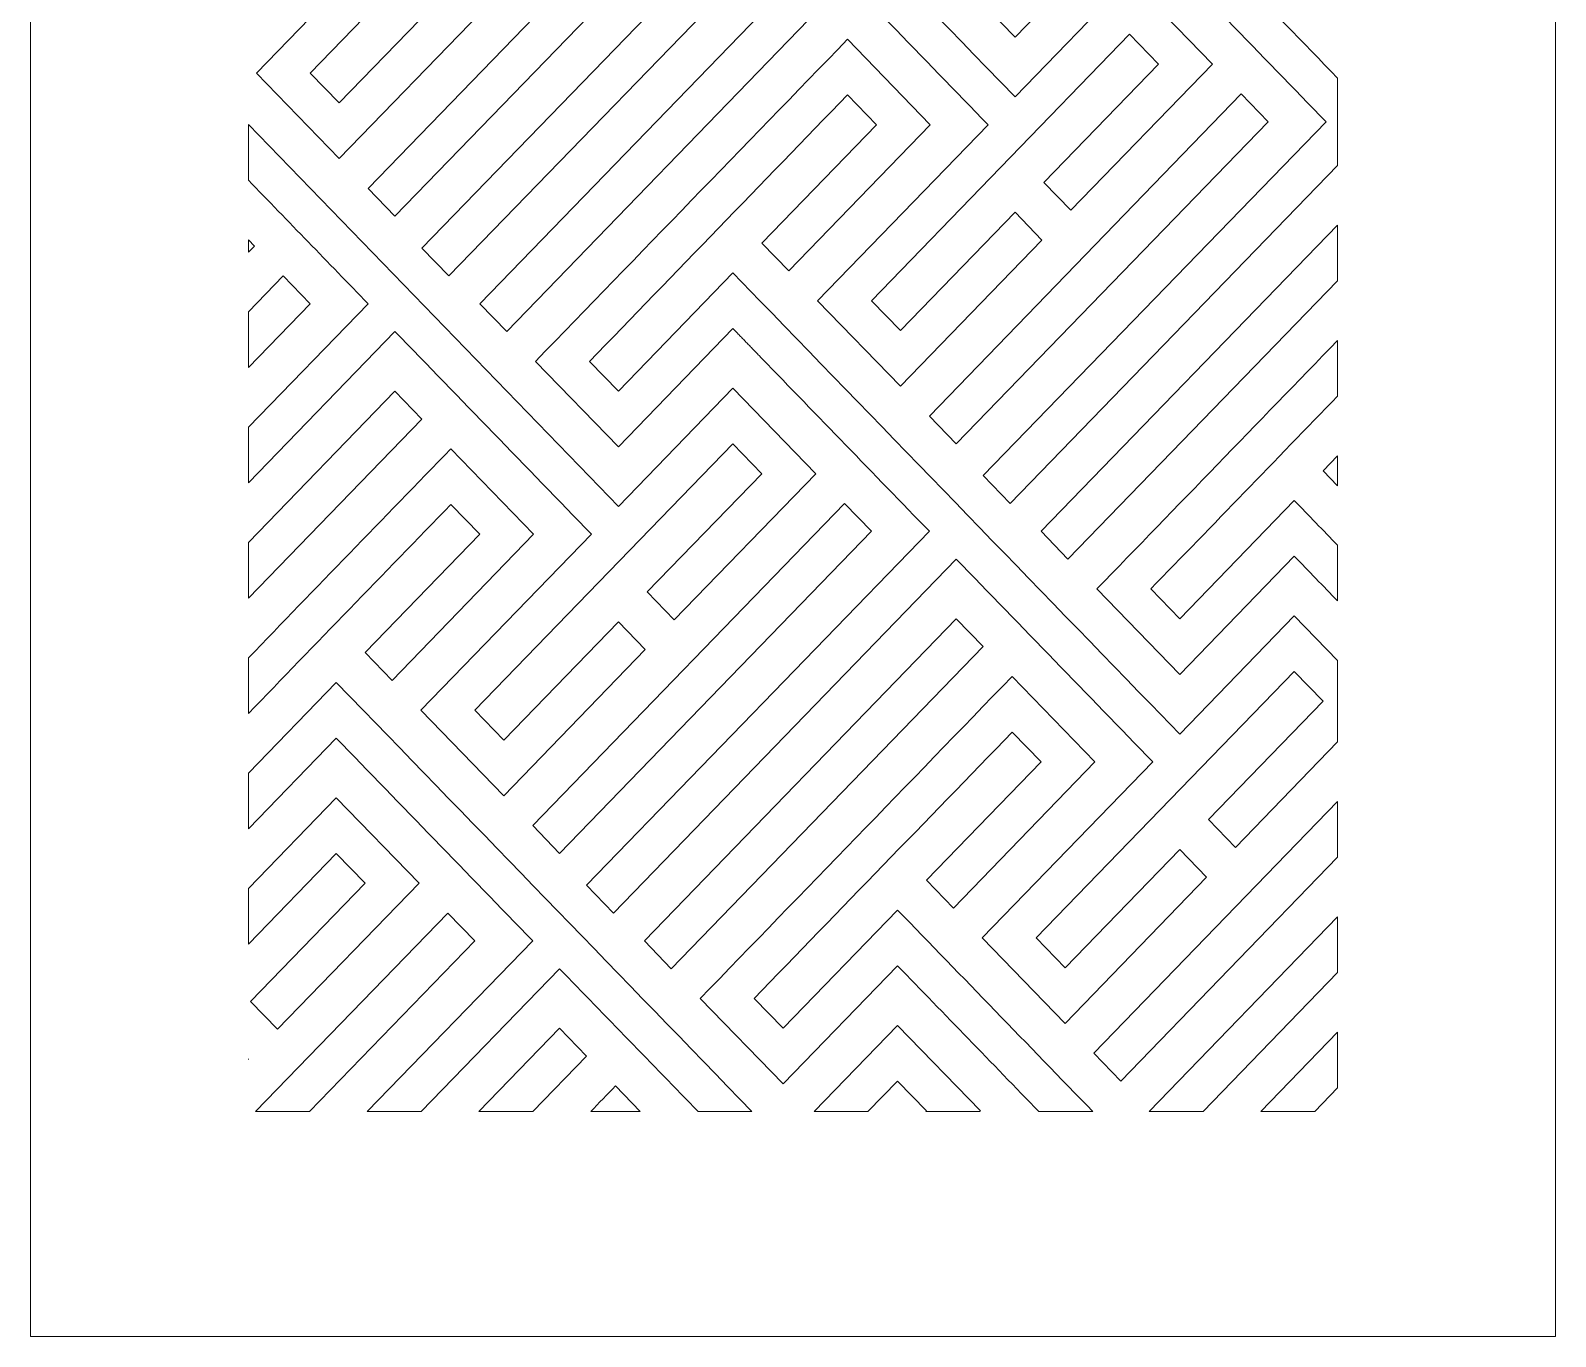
# Model space of a CAD drawing. Header units: centimetres. Extents: x -10 to 9.6, y -13.1 to 13.4.
# Drawn here: x 0.16 to 9.59, y -13.07 to -5 of the extents above; entities that cross this region are included whole.
import ezdxf

# ---------------------------------------------------------------- set-up
doc = ezdxf.new("R2010")
doc.units = ezdxf.units.CM
doc.header["$MEASUREMENT"] = 0
doc.layers.add('layer 1', color=7, linetype='Continuous')

msp = doc.modelspace()

# ---------------------------------------------------------------- linework, layer by layer
at = {"layer": 'layer 1', "color": 242, "lineweight": 9}
for points, knots in [([(9.58619, 13.35255), (9.58619, 13.35255), (9.58619, -13.07195), (9.58619, -13.07195), (9.58619, -13.07195), (9.58619, -13.07195), (0.15585, -13.07195), (0.15585, -13.07195), (0.15585, -13.07195), (0.15585, -13.07195), (0.15585, 13.35255), (0.15585, 13.35255), (0.15585, 13.35255), (0.15585, 13.35255), (9.58619, 13.35255), (9.58619, 13.35255)], [0, 0, 0, 0, 0.2, 0.2, 0.2, 0.2, 0.4, 0.4, 0.4, 0.4, 0.6, 0.6, 0.6, 0.6, 1, 1, 1, 1]), ([(6.06547, -5.22289), (5.25971, -4.39107), (4.45398, -3.55928), (3.64822, -2.72746), (3.64822, -2.72746), (3.64822, -2.72746), (3.48152, -2.55536), (3.48152, -2.55536), (3.48152, -2.55536), (3.48152, -2.55536), (2.77301, -3.28678), (2.77301, -3.28678), (2.77301, -3.28678), (2.77301, -3.28678), (2.5944, -3.10239), (2.5944, -3.10239), (2.5944, -3.10239), (3.12626, -2.55332), (3.65814, -2.00424), (4.19002, -1.45516), (4.19002, -1.45516), (4.19002, -1.45516), (4.36863, -1.63955), (4.36863, -1.63955), (4.36863, -1.63955), (4.36863, -1.63955), (3.66013, -2.37097), (3.66013, -2.37097), (3.66013, -2.37097), (3.66013, -2.37097), (3.82684, -2.54307), (3.82684, -2.54307), (3.82684, -2.54307), (3.82684, -2.54307), (4.70204, -1.63955), (4.70204, -1.63955), (4.70204, -1.63955), (4.70204, -1.63955), (4.19002, -1.11097), (4.19002, -1.11097), (4.19002, -1.11097), (3.54701, -1.77477), (2.90399, -2.43859), (2.26098, -3.10239), (2.26098, -3.10239), (2.26098, -3.10239), (2.77301, -3.63098), (2.77301, -3.63098), (2.77301, -3.63098), (2.77301, -3.63098), (3.48152, -2.89956), (3.48152, -2.89956), (3.48152, -2.89956), (3.48152, -2.89956), (3.66013, -3.08395), (3.66013, -3.08395), (3.66013, -3.08395), (4.00545, -3.44043), (4.35077, -3.79693), (4.69609, -4.15342), (4.69609, -4.15342), (4.69609, -4.15342), (2.57654, -6.34152), (2.57654, -6.34152), (2.57654, -6.34152), (2.57654, -6.34152), (2.74324, -6.51362), (2.74324, -6.51362), (2.74324, -6.51362), (2.74324, -6.51362), (4.8628, -4.32552), (4.8628, -4.32552), (4.8628, -4.32552), (5.26765, -4.74347), (5.67251, -5.16141), (6.07737, -5.57937), (6.07737, -5.57937), (6.07737, -5.57937), (5.02355, -6.66728), (5.02355, -6.66728), (5.02355, -6.66728), (5.02355, -6.66728), (5.53558, -7.19587), (5.53558, -7.19587), (5.53558, -7.19587), (5.53558, -7.19587), (6.41079, -6.29235), (6.41079, -6.29235), (6.41079, -6.29235), (6.41079, -6.29235), (6.24408, -6.12025), (6.24408, -6.12025), (6.24408, -6.12025), (6.24408, -6.12025), (5.53558, -6.85167), (5.53558, -6.85167), (5.53558, -6.85167), (5.53558, -6.85167), (5.35696, -6.66728), (5.35696, -6.66728), (5.35696, -6.66728), (5.35696, -6.66728), (6.95258, -5.02005), (6.95258, -5.02005), (6.95258, -5.02005), (6.95258, -5.02005), (7.13119, -5.20445), (7.13119, -5.20445), (7.13119, -5.20445), (7.13119, -5.20445), (6.42269, -5.93586), (6.42269, -5.93586), (6.42269, -5.93586), (6.42269, -5.93586), (6.5894, -6.10796), (6.5894, -6.10796), (6.5894, -6.10796), (6.5894, -6.10796), (7.46461, -5.20445), (7.46461, -5.20445), (7.46461, -5.20445), (7.46461, -5.20445), (6.95258, -4.67586), (6.95258, -4.67586), (6.95258, -4.67586), (6.95258, -4.67586), (6.24408, -5.40728), (6.24408, -5.40728), (6.24408, -5.40728), (6.24408, -5.40728), (6.06547, -5.22289), (6.06547, -5.22289)], [0, 0, 0, 0, 0.0294118, 0.0294118, 0.0294118, 0.0294118, 0.0588235, 0.0588235, 0.0588235, 0.0588235, 0.0882353, 0.0882353, 0.0882353, 0.0882353, 0.1176471, 0.1176471, 0.1176471, 0.1176471, 0.1470588, 0.1470588, 0.1470588, 0.1470588, 0.1764706, 0.1764706, 0.1764706, 0.1764706, 0.2058824, 0.2058824, 0.2058824, 0.2058824, 0.2352941, 0.2352941, 0.2352941, 0.2352941, 0.2647059, 0.2647059, 0.2647059, 0.2647059, 0.2941176, 0.2941176, 0.2941176, 0.2941176, 0.3235294, 0.3235294, 0.3235294, 0.3235294, 0.3529412, 0.3529412, 0.3529412, 0.3529412, 0.3823529, 0.3823529, 0.3823529, 0.3823529, 0.4117647, 0.4117647, 0.4117647, 0.4117647, 0.4411765, 0.4411765, 0.4411765, 0.4411765, 0.4705882, 0.4705882, 0.4705882, 0.4705882, 0.5, 0.5, 0.5, 0.5, 0.5294118, 0.5294118, 0.5294118, 0.5294118, 0.5588235, 0.5588235, 0.5588235, 0.5588235, 0.5882353, 0.5882353, 0.5882353, 0.5882353, 0.6176471, 0.6176471, 0.6176471, 0.6176471, 0.6470588, 0.6470588, 0.6470588, 0.6470588, 0.6764706, 0.6764706, 0.6764706, 0.6764706, 0.7058824, 0.7058824, 0.7058824, 0.7058824, 0.7352941, 0.7352941, 0.7352941, 0.7352941, 0.7647059, 0.7647059, 0.7647059, 0.7647059, 0.7941176, 0.7941176, 0.7941176, 0.7941176, 0.8235294, 0.8235294, 0.8235294, 0.8235294, 0.8529412, 0.8529412, 0.8529412, 0.8529412, 0.8823529, 0.8823529, 0.8823529, 0.8823529, 0.9117647, 0.9117647, 0.9117647, 0.9117647, 0.9411765, 0.9411765, 0.9411765, 0.9411765, 1, 1, 1, 1]), ([(8.239, -5.29091), (7.81019, -4.84823), (7.38139, -4.40555), (6.95258, -3.96288), (6.95258, -3.96288), (6.95258, -3.96288), (6.24408, -4.6943), (6.24408, -4.6943), (6.24408, -4.6943), (6.24408, -4.6943), (6.06547, -4.50991), (6.06547, -4.50991), (6.06547, -4.50991), (6.59733, -3.96084), (7.12921, -3.41176), (7.66108, -2.86268), (7.66108, -2.86268), (7.66108, -2.86268), (7.8397, -3.04707), (7.8397, -3.04707), (7.8397, -3.04707), (7.8397, -3.04707), (7.13119, -3.77849), (7.13119, -3.77849), (7.13119, -3.77849), (7.13119, -3.77849), (7.2979, -3.95059), (7.2979, -3.95059), (7.2979, -3.95059), (7.2979, -3.95059), (8.17311, -3.04707), (8.17311, -3.04707), (8.17311, -3.04707), (8.17311, -3.04707), (7.66108, -2.51849), (7.66108, -2.51849), (7.66108, -2.51849), (7.01807, -3.18229), (6.37506, -3.8461), (5.73205, -4.50991), (5.73205, -4.50991), (5.73205, -4.50991), (6.24408, -5.03849), (6.24408, -5.03849), (6.24408, -5.03849), (6.24408, -5.03849), (6.95258, -4.30708), (6.95258, -4.30708), (6.95258, -4.30708), (7.35744, -4.72503), (7.7623, -5.14298), (8.16716, -5.56093), (8.16716, -5.56093), (8.16716, -5.56093), (6.0476, -7.74904), (6.0476, -7.74904), (6.0476, -7.74904), (6.0476, -7.74904), (6.21431, -7.92114), (6.21431, -7.92114), (6.21431, -7.92114), (6.21431, -7.92114), (8.239, -5.83096), (8.239, -5.83096), (8.239, -5.83096), (8.239, -5.83096), (8.239, -5.29091), (8.239, -5.29091)], [0, 0, 0, 0, 0.0555556, 0.0555556, 0.0555556, 0.0555556, 0.1111111, 0.1111111, 0.1111111, 0.1111111, 0.1666667, 0.1666667, 0.1666667, 0.1666667, 0.2222222, 0.2222222, 0.2222222, 0.2222222, 0.2777778, 0.2777778, 0.2777778, 0.2777778, 0.3333333, 0.3333333, 0.3333333, 0.3333333, 0.3888889, 0.3888889, 0.3888889, 0.3888889, 0.4444444, 0.4444444, 0.4444444, 0.4444444, 0.5, 0.5, 0.5, 0.5, 0.5555556, 0.5555556, 0.5555556, 0.5555556, 0.6111111, 0.6111111, 0.6111111, 0.6111111, 0.6666667, 0.6666667, 0.6666667, 0.6666667, 0.7222222, 0.7222222, 0.7222222, 0.7222222, 0.7777778, 0.7777778, 0.7777778, 0.7777778, 0.8333333, 0.8333333, 0.8333333, 0.8333333, 0.8888889, 0.8888889, 0.8888889, 0.8888889, 1, 1, 1, 1]), ([(1.50304, -3.03291), (1.50304, -3.03291), (1.50304, -2.68871), (1.50304, -2.68871), (1.50304, -2.68871), (1.50304, -2.68871), (2.77301, -3.99976), (2.77301, -3.99976), (2.77301, -3.99976), (2.77301, -3.99976), (3.48152, -3.26834), (3.48152, -3.26834), (3.48152, -3.26834), (3.48152, -3.26834), (3.99354, -3.79693), (3.99354, -3.79693), (3.99354, -3.79693), (3.99354, -3.79693), (3.11833, -4.70044), (3.11833, -4.70044), (3.11833, -4.70044), (3.11833, -4.70044), (2.95163, -4.52834), (2.95163, -4.52834), (2.95163, -4.52834), (2.95163, -4.52834), (3.66013, -3.79693), (3.66013, -3.79693), (3.66013, -3.79693), (3.66013, -3.79693), (3.48152, -3.61254), (3.48152, -3.61254), (3.48152, -3.61254), (3.48152, -3.61254), (1.8859, -5.25976), (1.8859, -5.25976), (1.8859, -5.25976), (1.8859, -5.25976), (2.06451, -5.44415), (2.06451, -5.44415), (2.06451, -5.44415), (2.06451, -5.44415), (2.77301, -4.71274), (2.77301, -4.71274), (2.77301, -4.71274), (2.77301, -4.71274), (2.93972, -4.88483), (2.93972, -4.88483), (2.93972, -4.88483), (2.93972, -4.88483), (2.06451, -5.78835), (2.06451, -5.78835), (2.06451, -5.78835), (2.06451, -5.78835), (1.55248, -5.25976), (1.55248, -5.25976), (1.55248, -5.25976), (1.55248, -5.25976), (2.60631, -4.17186), (2.60631, -4.17186), (2.60631, -4.17186), (2.23855, -3.79221), (1.8708, -3.41256), (1.50304, -3.03291)], [0, 0, 0, 0, 0.0588235, 0.0588235, 0.0588235, 0.0588235, 0.1176471, 0.1176471, 0.1176471, 0.1176471, 0.1764706, 0.1764706, 0.1764706, 0.1764706, 0.2352941, 0.2352941, 0.2352941, 0.2352941, 0.2941176, 0.2941176, 0.2941176, 0.2941176, 0.3529412, 0.3529412, 0.3529412, 0.3529412, 0.4117647, 0.4117647, 0.4117647, 0.4117647, 0.4705882, 0.4705882, 0.4705882, 0.4705882, 0.5294118, 0.5294118, 0.5294118, 0.5294118, 0.5882353, 0.5882353, 0.5882353, 0.5882353, 0.6470588, 0.6470588, 0.6470588, 0.6470588, 0.7058824, 0.7058824, 0.7058824, 0.7058824, 0.7647059, 0.7647059, 0.7647059, 0.7647059, 0.8235294, 0.8235294, 0.8235294, 0.8235294, 0.8823529, 0.8823529, 0.8823529, 0.8823529, 1, 1, 1, 1]), ([(4.33886, -4.15342), (4.33886, -4.15342), (2.40983, -6.14484), (2.40983, -6.14484), (2.40983, -6.14484), (2.40983, -6.14484), (2.24312, -5.97274), (2.24312, -5.97274), (2.24312, -5.97274), (2.24312, -5.97274), (4.17216, -3.98132), (4.17216, -3.98132), (4.17216, -3.98132), (4.17216, -3.98132), (4.33886, -4.15342), (4.33886, -4.15342)], [0, 0, 0, 0, 0.2, 0.2, 0.2, 0.2, 0.4, 0.4, 0.4, 0.4, 0.6, 0.6, 0.6, 0.6, 1, 1, 1, 1]), ([(5.0295, -4.8664), (5.0295, -4.8664), (3.10047, -6.85782), (3.10047, -6.85782), (3.10047, -6.85782), (3.10047, -6.85782), (2.93376, -6.68572), (2.93376, -6.68572), (2.93376, -6.68572), (2.93376, -6.68572), (4.8628, -4.6943), (4.8628, -4.6943), (4.8628, -4.6943), (4.8628, -4.6943), (5.0295, -4.8664), (5.0295, -4.8664)], [0, 0, 0, 0, 0.2, 0.2, 0.2, 0.2, 0.4, 0.4, 0.4, 0.4, 0.6, 0.6, 0.6, 0.6, 1, 1, 1, 1]), ([(8.239, -8.89268), (8.239, -8.89268), (8.239, -9.39585), (8.239, -9.39585), (8.239, -9.39585), (8.239, -9.39585), (7.6075, -10.04778), (7.6075, -10.04778), (7.6075, -10.04778), (7.6075, -10.04778), (7.44079, -9.87568), (7.44079, -9.87568), (7.44079, -9.87568), (7.44079, -9.87568), (8.1493, -9.14426), (8.1493, -9.14426), (8.1493, -9.14426), (8.1493, -9.14426), (7.97068, -8.95987), (7.97068, -8.95987), (7.97068, -8.95987), (7.97068, -8.95987), (6.37506, -10.6071), (6.37506, -10.6071), (6.37506, -10.6071), (6.37506, -10.6071), (6.55368, -10.79149), (6.55368, -10.79149), (6.55368, -10.79149), (6.55368, -10.79149), (7.26218, -10.06007), (7.26218, -10.06007), (7.26218, -10.06007), (7.26218, -10.06007), (7.42889, -10.23217), (7.42889, -10.23217), (7.42889, -10.23217), (7.42889, -10.23217), (6.55368, -11.13569), (6.55368, -11.13569), (6.55368, -11.13569), (6.55368, -11.13569), (6.04165, -10.6071), (6.04165, -10.6071), (6.04165, -10.6071), (6.04165, -10.6071), (7.09547, -9.51919), (7.09547, -9.51919), (7.09547, -9.51919), (6.69061, -9.10124), (6.28576, -8.68329), (5.8809, -8.26534), (5.8809, -8.26534), (5.8809, -8.26534), (3.76135, -10.45344), (3.76135, -10.45344), (3.76135, -10.45344), (3.76135, -10.45344), (3.59464, -10.28134), (3.59464, -10.28134), (3.59464, -10.28134), (3.59464, -10.28134), (5.71419, -8.09324), (5.71419, -8.09324), (5.71419, -8.09324), (5.36887, -7.73675), (5.02355, -7.38026), (4.67823, -7.02377), (4.67823, -7.02377), (4.67563, -7.02108), (4.67302, -7.01839), (4.67041, -7.0157), (4.67041, -7.0157), (4.66409, -7.00917), (4.65776, -7.00264), (4.65144, -6.99611), (4.65144, -6.99611), (4.64511, -6.98958), (4.63878, -6.98305), (4.63246, -6.97652), (4.63246, -6.97652), (4.62613, -6.96998), (4.61981, -6.96346), (4.61348, -6.95693), (4.61348, -6.95693), (4.60716, -6.9504), (4.60083, -6.94386), (4.5945, -6.93733), (4.5945, -6.93733), (4.58818, -6.9308), (4.58185, -6.92427), (4.57553, -6.91774), (4.57553, -6.91774), (4.5692, -6.91121), (4.56287, -6.90468), (4.55655, -6.89815), (4.55655, -6.89815), (4.55022, -6.89162), (4.5439, -6.88509), (4.53757, -6.87856), (4.53757, -6.87856), (4.53125, -6.87203), (4.52492, -6.8655), (4.51859, -6.85897), (4.51859, -6.85897), (4.51227, -6.85244), (4.50594, -6.84591), (4.49962, -6.83938), (4.49962, -6.83938), (4.49962, -6.83938), (3.79111, -7.57079), (3.79111, -7.57079), (3.79111, -7.57079), (3.79111, -7.57079), (3.27909, -7.04221), (3.27909, -7.04221), (3.27909, -7.04221), (3.92209, -6.3784), (4.56511, -5.71459), (5.20812, -5.05079), (5.20812, -5.05079), (5.20812, -5.05079), (5.72014, -5.57937), (5.72014, -5.57937), (5.72014, -5.57937), (5.72014, -5.57937), (4.84494, -6.48289), (4.84494, -6.48289), (4.84494, -6.48289), (4.84494, -6.48289), (4.67823, -6.31079), (4.67823, -6.31079), (4.67823, -6.31079), (4.67823, -6.31079), (5.38673, -5.57937), (5.38673, -5.57937), (5.38673, -5.57937), (5.38673, -5.57937), (5.20812, -5.39498), (5.20812, -5.39498), (5.20812, -5.39498), (4.67624, -5.94406), (4.14436, -6.49314), (3.6125, -7.04221), (3.6125, -7.04221), (3.6125, -7.04221), (3.79111, -7.2266), (3.79111, -7.2266), (3.79111, -7.2266), (3.79111, -7.2266), (4.49962, -6.49518), (4.49962, -6.49518), (4.49962, -6.49518), (4.49962, -6.49518), (4.66632, -6.66728), (4.66632, -6.66728), (4.66632, -6.66728), (5.47208, -7.4991), (6.27781, -8.33089), (7.08356, -9.1627), (7.08356, -9.1627), (7.08356, -9.1627), (7.26218, -9.3471), (7.26218, -9.3471), (7.26218, -9.3471), (7.26218, -9.3471), (7.97068, -8.61568), (7.97068, -8.61568), (7.97068, -8.61568), (7.97068, -8.61568), (8.239, -8.89268), (8.239, -8.89268)], [0, 0, 0, 0, 0.0227273, 0.0227273, 0.0227273, 0.0227273, 0.0454545, 0.0454545, 0.0454545, 0.0454545, 0.0681818, 0.0681818, 0.0681818, 0.0681818, 0.0909091, 0.0909091, 0.0909091, 0.0909091, 0.1136364, 0.1136364, 0.1136364, 0.1136364, 0.1363636, 0.1363636, 0.1363636, 0.1363636, 0.1590909, 0.1590909, 0.1590909, 0.1590909, 0.1818182, 0.1818182, 0.1818182, 0.1818182, 0.2045455, 0.2045455, 0.2045455, 0.2045455, 0.2272727, 0.2272727, 0.2272727, 0.2272727, 0.25, 0.25, 0.25, 0.25, 0.2727273, 0.2727273, 0.2727273, 0.2727273, 0.2954545, 0.2954545, 0.2954545, 0.2954545, 0.3181818, 0.3181818, 0.3181818, 0.3181818, 0.3409091, 0.3409091, 0.3409091, 0.3409091, 0.3636364, 0.3636364, 0.3636364, 0.3636364, 0.3863636, 0.3863636, 0.3863636, 0.3863636, 0.4090909, 0.4090909, 0.4090909, 0.4090909, 0.4318182, 0.4318182, 0.4318182, 0.4318182, 0.4545455, 0.4545455, 0.4545455, 0.4545455, 0.4772727, 0.4772727, 0.4772727, 0.4772727, 0.5, 0.5, 0.5, 0.5, 0.5227273, 0.5227273, 0.5227273, 0.5227273, 0.5454545, 0.5454545, 0.5454545, 0.5454545, 0.5681818, 0.5681818, 0.5681818, 0.5681818, 0.5909091, 0.5909091, 0.5909091, 0.5909091, 0.6136364, 0.6136364, 0.6136364, 0.6136364, 0.6363636, 0.6363636, 0.6363636, 0.6363636, 0.6590909, 0.6590909, 0.6590909, 0.6590909, 0.6818182, 0.6818182, 0.6818182, 0.6818182, 0.7045455, 0.7045455, 0.7045455, 0.7045455, 0.7272727, 0.7272727, 0.7272727, 0.7272727, 0.75, 0.75, 0.75, 0.75, 0.7727273, 0.7727273, 0.7727273, 0.7727273, 0.7954545, 0.7954545, 0.7954545, 0.7954545, 0.8181818, 0.8181818, 0.8181818, 0.8181818, 0.8409091, 0.8409091, 0.8409091, 0.8409091, 0.8636364, 0.8636364, 0.8636364, 0.8636364, 0.8863636, 0.8863636, 0.8863636, 0.8863636, 0.9090909, 0.9090909, 0.9090909, 0.9090909, 0.9318182, 0.9318182, 0.9318182, 0.9318182, 0.9545455, 0.9545455, 0.9545455, 0.9545455, 1, 1, 1, 1]), ([(7.80993, -5.56093), (7.80993, -5.56093), (5.8809, -7.55235), (5.8809, -7.55235), (5.8809, -7.55235), (5.8809, -7.55235), (5.71419, -7.38026), (5.71419, -7.38026), (5.71419, -7.38026), (5.71419, -7.38026), (7.64322, -5.38884), (7.64322, -5.38884), (7.64322, -5.38884), (7.64322, -5.38884), (7.80993, -5.56093), (7.80993, -5.56093)], [0, 0, 0, 0, 0.2, 0.2, 0.2, 0.2, 0.4, 0.4, 0.4, 0.4, 0.6, 0.6, 0.6, 0.6, 1, 1, 1, 1]), ([(1.50304, -7.79393), (1.50304, -7.79393), (1.50304, -7.44973), (1.50304, -7.44973), (1.50304, -7.44973), (1.50304, -7.44973), (2.24312, -6.68572), (2.24312, -6.68572), (2.24312, -6.68572), (1.99643, -6.43105), (1.74974, -6.17637), (1.50304, -5.9217), (1.50304, -5.9217), (1.50304, -5.9217), (1.50304, -5.57751), (1.50304, -5.57751), (1.50304, -5.57751), (1.50304, -5.57751), (3.6125, -7.75519), (3.6125, -7.75519), (3.6125, -7.75519), (3.6125, -7.75519), (3.79111, -7.93958), (3.79111, -7.93958), (3.79111, -7.93958), (3.79111, -7.93958), (4.49962, -7.20816), (4.49962, -7.20816), (4.49962, -7.20816), (4.49962, -7.20816), (5.01164, -7.73675), (5.01164, -7.73675), (5.01164, -7.73675), (5.01164, -7.73675), (4.13643, -8.64026), (4.13643, -8.64026), (4.13643, -8.64026), (4.13643, -8.64026), (3.96973, -8.46816), (3.96973, -8.46816), (3.96973, -8.46816), (3.96973, -8.46816), (4.67823, -7.73675), (4.67823, -7.73675), (4.67823, -7.73675), (4.67823, -7.73675), (4.49962, -7.55235), (4.49962, -7.55235), (4.49962, -7.55235), (4.49962, -7.55235), (2.904, -9.19958), (2.904, -9.19958), (2.904, -9.19958), (2.904, -9.19958), (3.08261, -9.38397), (3.08261, -9.38397), (3.08261, -9.38397), (3.08261, -9.38397), (3.79111, -8.65255), (3.79111, -8.65255), (3.79111, -8.65255), (3.79111, -8.65255), (3.95782, -8.82465), (3.95782, -8.82465), (3.95782, -8.82465), (3.95782, -8.82465), (3.08261, -9.72817), (3.08261, -9.72817), (3.08261, -9.72817), (3.08261, -9.72817), (2.57058, -9.19958), (2.57058, -9.19958), (2.57058, -9.19958), (2.57058, -9.19958), (3.62441, -8.11167), (3.62441, -8.11167), (3.62441, -8.11167), (3.21954, -7.69372), (2.81469, -7.27577), (2.40983, -6.85782), (2.40983, -6.85782), (2.40983, -6.85782), (1.50304, -7.79393), (1.50304, -7.79393)], [0, 0, 0, 0, 0.0454545, 0.0454545, 0.0454545, 0.0454545, 0.0909091, 0.0909091, 0.0909091, 0.0909091, 0.1363636, 0.1363636, 0.1363636, 0.1363636, 0.1818182, 0.1818182, 0.1818182, 0.1818182, 0.2272727, 0.2272727, 0.2272727, 0.2272727, 0.2727273, 0.2727273, 0.2727273, 0.2727273, 0.3181818, 0.3181818, 0.3181818, 0.3181818, 0.3636364, 0.3636364, 0.3636364, 0.3636364, 0.4090909, 0.4090909, 0.4090909, 0.4090909, 0.4545455, 0.4545455, 0.4545455, 0.4545455, 0.5, 0.5, 0.5, 0.5, 0.5454545, 0.5454545, 0.5454545, 0.5454545, 0.5909091, 0.5909091, 0.5909091, 0.5909091, 0.6363636, 0.6363636, 0.6363636, 0.6363636, 0.6818182, 0.6818182, 0.6818182, 0.6818182, 0.7272727, 0.7272727, 0.7272727, 0.7272727, 0.7727273, 0.7727273, 0.7727273, 0.7727273, 0.8181818, 0.8181818, 0.8181818, 0.8181818, 0.8636364, 0.8636364, 0.8636364, 0.8636364, 0.9090909, 0.9090909, 0.9090909, 0.9090909, 1, 1, 1, 1]), ([(8.239, -6.19974), (8.239, -6.19974), (8.239, -6.54394), (8.239, -6.54394), (8.239, -6.54394), (8.239, -6.54394), (6.57154, -8.26534), (6.57154, -8.26534), (6.57154, -8.26534), (6.57154, -8.26534), (6.40483, -8.09324), (6.40483, -8.09324), (6.40483, -8.09324), (6.40483, -8.09324), (8.239, -6.19974), (8.239, -6.19974)], [0, 0, 0, 0, 0.2, 0.2, 0.2, 0.2, 0.4, 0.4, 0.4, 0.4, 0.6, 0.6, 0.6, 0.6, 1, 1, 1, 1]), ([(1.50304, -6.36797), (1.50304, -6.36797), (1.54058, -6.32923), (1.54058, -6.32923), (1.54058, -6.32923), (1.54058, -6.32923), (1.50304, -6.29048), (1.50304, -6.29048), (1.50304, -6.29048), (1.50304, -6.29048), (1.50304, -6.36797), (1.50304, -6.36797)], [0, 0, 0, 0, 0.25, 0.25, 0.25, 0.25, 0.5, 0.5, 0.5, 0.5, 1, 1, 1, 1]), ([(1.50304, -7.08095), (1.50304, -7.08095), (1.50304, -6.73676), (1.50304, -6.73676), (1.50304, -6.73676), (1.50304, -6.73676), (1.71919, -6.51362), (1.71919, -6.51362), (1.71919, -6.51362), (1.71919, -6.51362), (1.8859, -6.68572), (1.8859, -6.68572), (1.8859, -6.68572), (1.8859, -6.68572), (1.50304, -7.08095), (1.50304, -7.08095)], [0, 0, 0, 0, 0.2, 0.2, 0.2, 0.2, 0.4, 0.4, 0.4, 0.4, 0.6, 0.6, 0.6, 0.6, 1, 1, 1, 1]), ([(8.239, -8.1797), (8.14956, -8.08736), (8.06013, -7.99504), (7.97068, -7.9027), (7.97068, -7.9027), (7.97068, -7.9027), (7.26218, -8.63412), (7.26218, -8.63412), (7.26218, -8.63412), (7.26218, -8.63412), (7.08356, -8.44973), (7.08356, -8.44973), (7.08356, -8.44973), (7.46871, -8.05213), (7.85385, -7.65452), (8.239, -7.25691), (8.239, -7.25691), (8.239, -7.25691), (8.239, -6.91271), (8.239, -6.91271), (8.239, -6.91271), (7.74272, -7.42505), (7.24643, -7.93739), (6.75015, -8.44973), (6.75015, -8.44973), (6.75015, -8.44973), (7.26218, -8.97831), (7.26218, -8.97831), (7.26218, -8.97831), (7.26218, -8.97831), (7.97068, -8.2469), (7.97068, -8.2469), (7.97068, -8.2469), (8.06012, -8.33923), (8.14956, -8.43156), (8.239, -8.5239), (8.239, -8.5239), (8.239, -8.5239), (8.239, -8.1797), (8.239, -8.1797)], [0, 0, 0, 0, 0.0909091, 0.0909091, 0.0909091, 0.0909091, 0.1818182, 0.1818182, 0.1818182, 0.1818182, 0.2727273, 0.2727273, 0.2727273, 0.2727273, 0.3636364, 0.3636364, 0.3636364, 0.3636364, 0.4545455, 0.4545455, 0.4545455, 0.4545455, 0.5454545, 0.5454545, 0.5454545, 0.5454545, 0.6363636, 0.6363636, 0.6363636, 0.6363636, 0.7272727, 0.7272727, 0.7272727, 0.7272727, 0.8181818, 0.8181818, 0.8181818, 0.8181818, 1, 1, 1, 1]), ([(1.50304, -8.50691), (1.50304, -8.50691), (1.50304, -8.16271), (1.50304, -8.16271), (1.50304, -8.16271), (1.50304, -8.16271), (2.40983, -7.2266), (2.40983, -7.2266), (2.40983, -7.2266), (2.40983, -7.2266), (2.57654, -7.3987), (2.57654, -7.3987), (2.57654, -7.3987), (2.57654, -7.3987), (1.50304, -8.50691), (1.50304, -8.50691)], [0, 0, 0, 0, 0.2, 0.2, 0.2, 0.2, 0.4, 0.4, 0.4, 0.4, 0.6, 0.6, 0.6, 0.6, 1, 1, 1, 1]), ([(1.50304, -9.21988), (1.50304, -9.21988), (1.50304, -8.87568), (1.50304, -8.87568), (1.50304, -8.87568), (1.92041, -8.44481), (2.33778, -8.01395), (2.75515, -7.58309), (2.75515, -7.58309), (2.75515, -7.58309), (3.26718, -8.11167), (3.26718, -8.11167), (3.26718, -8.11167), (3.26718, -8.11167), (2.39197, -9.01519), (2.39197, -9.01519), (2.39197, -9.01519), (2.39197, -9.01519), (2.22526, -8.84309), (2.22526, -8.84309), (2.22526, -8.84309), (2.22526, -8.84309), (2.93377, -8.11167), (2.93377, -8.11167), (2.93377, -8.11167), (2.93377, -8.11167), (2.75515, -7.92728), (2.75515, -7.92728), (2.75515, -7.92728), (2.33778, -8.35815), (1.92041, -8.78902), (1.50304, -9.21988)], [0, 0, 0, 0, 0.1111111, 0.1111111, 0.1111111, 0.1111111, 0.2222222, 0.2222222, 0.2222222, 0.2222222, 0.3333333, 0.3333333, 0.3333333, 0.3333333, 0.4444444, 0.4444444, 0.4444444, 0.4444444, 0.5555556, 0.5555556, 0.5555556, 0.5555556, 0.6666667, 0.6666667, 0.6666667, 0.6666667, 0.7777778, 0.7777778, 0.7777778, 0.7777778, 1, 1, 1, 1]), ([(8.239, -7.6257), (8.239, -7.6257), (8.1493, -7.71831), (8.1493, -7.71831), (8.1493, -7.71831), (8.1493, -7.71831), (8.239, -7.81092), (8.239, -7.81092), (8.239, -7.81092), (8.239, -7.81092), (8.239, -7.6257), (8.239, -7.6257)], [0, 0, 0, 0, 0.25, 0.25, 0.25, 0.25, 0.5, 0.5, 0.5, 0.5, 1, 1, 1, 1]), ([(5.35697, -8.09324), (5.35697, -8.09324), (3.42793, -10.08466), (3.42793, -10.08466), (3.42793, -10.08466), (3.42793, -10.08466), (3.26123, -9.91256), (3.26123, -9.91256), (3.26123, -9.91256), (3.26123, -9.91256), (5.19026, -7.92114), (5.19026, -7.92114), (5.19026, -7.92114), (5.19026, -7.92114), (5.35697, -8.09324), (5.35697, -8.09324)], [0, 0, 0, 0, 0.2, 0.2, 0.2, 0.2, 0.4, 0.4, 0.4, 0.4, 0.6, 0.6, 0.6, 0.6, 1, 1, 1, 1]), ([(6.0476, -8.80622), (6.0476, -8.80622), (4.11857, -10.79764), (4.11857, -10.79764), (4.11857, -10.79764), (4.11857, -10.79764), (3.95186, -10.62554), (3.95186, -10.62554), (3.95186, -10.62554), (3.95186, -10.62554), (5.8809, -8.63412), (5.8809, -8.63412), (5.8809, -8.63412), (5.8809, -8.63412), (6.0476, -8.80622), (6.0476, -8.80622)], [0, 0, 0, 0, 0.2, 0.2, 0.2, 0.2, 0.4, 0.4, 0.4, 0.4, 0.6, 0.6, 0.6, 0.6, 1, 1, 1, 1]), ([(4.61722, -11.68119), (4.61722, -11.68119), (4.28381, -11.68119), (4.28381, -11.68119), (4.28381, -11.68119), (3.99851, -11.38667), (3.71322, -11.09216), (3.42793, -10.79764), (3.42793, -10.79764), (3.42793, -10.79764), (2.57205, -11.68119), (2.57205, -11.68119), (2.57205, -11.68119), (2.57205, -11.68119), (2.23864, -11.68119), (2.23864, -11.68119), (2.23864, -11.68119), (2.23864, -11.68119), (3.26122, -10.62554), (3.26122, -10.62554), (3.26122, -10.62554), (2.85637, -10.20758), (2.45151, -9.78963), (2.04665, -9.37168), (2.04665, -9.37168), (2.04665, -9.37168), (1.50304, -9.93286), (1.50304, -9.93286), (1.50304, -9.93286), (1.50304, -9.93286), (1.50304, -9.58867), (1.50304, -9.58867), (1.50304, -9.58867), (1.50304, -9.58867), (2.04665, -9.02748), (2.04665, -9.02748), (2.04665, -9.02748), (2.04665, -9.02748), (2.21336, -9.19958), (2.21336, -9.19958), (2.21336, -9.19958), (3.01466, -10.0268), (3.81593, -10.85398), (4.61722, -11.68119)], [0, 0, 0, 0, 0.0833333, 0.0833333, 0.0833333, 0.0833333, 0.1666667, 0.1666667, 0.1666667, 0.1666667, 0.25, 0.25, 0.25, 0.25, 0.3333333, 0.3333333, 0.3333333, 0.3333333, 0.4166667, 0.4166667, 0.4166667, 0.4166667, 0.5, 0.5, 0.5, 0.5, 0.5833333, 0.5833333, 0.5833333, 0.5833333, 0.6666667, 0.6666667, 0.6666667, 0.6666667, 0.75, 0.75, 0.75, 0.75, 0.8333333, 0.8333333, 0.8333333, 0.8333333, 1, 1, 1, 1]), ([(6.72486, -11.68119), (6.32248, -11.26579), (5.9201, -10.8504), (5.51772, -10.435), (5.51772, -10.435), (5.51772, -10.435), (4.80921, -11.16642), (4.80921, -11.16642), (4.80921, -11.16642), (4.80921, -11.16642), (4.6306, -10.98203), (4.6306, -10.98203), (4.6306, -10.98203), (5.16246, -10.43296), (5.69434, -9.88388), (6.22622, -9.3348), (6.22622, -9.3348), (6.22622, -9.3348), (6.40483, -9.51919), (6.40483, -9.51919), (6.40483, -9.51919), (6.40483, -9.51919), (5.69633, -10.25061), (5.69633, -10.25061), (5.69633, -10.25061), (5.69633, -10.25061), (5.86304, -10.42271), (5.86304, -10.42271), (5.86304, -10.42271), (5.86304, -10.42271), (6.73824, -9.51919), (6.73824, -9.51919), (6.73824, -9.51919), (6.73824, -9.51919), (6.22622, -8.99061), (6.22622, -8.99061), (6.22622, -8.99061), (5.58321, -9.65441), (4.94019, -10.31823), (4.29719, -10.98203), (4.29719, -10.98203), (4.29719, -10.98203), (4.80921, -11.51061), (4.80921, -11.51061), (4.80921, -11.51061), (4.80921, -11.51061), (5.51772, -10.7792), (5.51772, -10.7792), (5.51772, -10.7792), (5.80896, -11.07986), (6.1002, -11.38052), (6.39145, -11.68119), (6.39145, -11.68119), (6.39145, -11.68119), (6.72486, -11.68119), (6.72486, -11.68119)], [0, 0, 0, 0, 0.0666667, 0.0666667, 0.0666667, 0.0666667, 0.1333333, 0.1333333, 0.1333333, 0.1333333, 0.2, 0.2, 0.2, 0.2, 0.2666667, 0.2666667, 0.2666667, 0.2666667, 0.3333333, 0.3333333, 0.3333333, 0.3333333, 0.4, 0.4, 0.4, 0.4, 0.4666667, 0.4666667, 0.4666667, 0.4666667, 0.5333333, 0.5333333, 0.5333333, 0.5333333, 0.6, 0.6, 0.6, 0.6, 0.6666667, 0.6666667, 0.6666667, 0.6666667, 0.7333333, 0.7333333, 0.7333333, 0.7333333, 0.8, 0.8, 0.8, 0.8, 0.8666667, 0.8666667, 0.8666667, 0.8666667, 1, 1, 1, 1]), ([(1.50304, -10.64584), (1.50304, -10.64584), (2.04665, -10.08466), (2.04665, -10.08466), (2.04665, -10.08466), (2.04665, -10.08466), (2.22526, -10.26905), (2.22526, -10.26905), (2.22526, -10.26905), (2.22526, -10.26905), (1.51676, -11.00046), (1.51676, -11.00046), (1.51676, -11.00046), (1.51676, -11.00046), (1.68347, -11.17256), (1.68347, -11.17256), (1.68347, -11.17256), (1.68347, -11.17256), (2.55868, -10.26905), (2.55868, -10.26905), (2.55868, -10.26905), (2.55868, -10.26905), (2.04665, -9.74046), (2.04665, -9.74046), (2.04665, -9.74046), (2.04665, -9.74046), (1.50304, -10.30165), (1.50304, -10.30165), (1.50304, -10.30165), (1.50304, -10.30165), (1.50304, -10.64584), (1.50304, -10.64584)], [0, 0, 0, 0, 0.1111111, 0.1111111, 0.1111111, 0.1111111, 0.2222222, 0.2222222, 0.2222222, 0.2222222, 0.3333333, 0.3333333, 0.3333333, 0.3333333, 0.4444444, 0.4444444, 0.4444444, 0.4444444, 0.5555556, 0.5555556, 0.5555556, 0.5555556, 0.6666667, 0.6666667, 0.6666667, 0.6666667, 0.7777778, 0.7777778, 0.7777778, 0.7777778, 1, 1, 1, 1]), ([(8.239, -9.76464), (8.239, -9.76464), (8.239, -10.10883), (8.239, -10.10883), (8.239, -10.10883), (8.239, -10.10883), (6.899, -11.49218), (6.899, -11.49218), (6.899, -11.49218), (6.899, -11.49218), (6.73229, -11.32008), (6.73229, -11.32008), (6.73229, -11.32008), (6.73229, -11.32008), (8.239, -9.76464), (8.239, -9.76464)], [0, 0, 0, 0, 0.2, 0.2, 0.2, 0.2, 0.4, 0.4, 0.4, 0.4, 0.6, 0.6, 0.6, 0.6, 1, 1, 1, 1]), ([(1.88141, -11.68119), (1.88141, -11.68119), (1.548, -11.68119), (1.548, -11.68119), (1.548, -11.68119), (1.548, -11.68119), (2.73729, -10.45344), (2.73729, -10.45344), (2.73729, -10.45344), (2.73729, -10.45344), (2.904, -10.62554), (2.904, -10.62554), (2.904, -10.62554), (2.904, -10.62554), (1.88141, -11.68119), (1.88141, -11.68119)], [0, 0, 0, 0, 0.2, 0.2, 0.2, 0.2, 0.4, 0.4, 0.4, 0.4, 0.6, 0.6, 0.6, 0.6, 1, 1, 1, 1]), ([(8.239, -10.47761), (8.239, -10.47761), (7.07313, -11.68119), (7.07313, -11.68119), (7.07313, -11.68119), (7.07313, -11.68119), (7.40654, -11.68119), (7.40654, -11.68119), (7.40654, -11.68119), (7.40654, -11.68119), (8.239, -10.82181), (8.239, -10.82181), (8.239, -10.82181), (8.239, -10.82181), (8.239, -10.47761), (8.239, -10.47761)], [0, 0, 0, 0, 0.2, 0.2, 0.2, 0.2, 0.4, 0.4, 0.4, 0.4, 0.6, 0.6, 0.6, 0.6, 1, 1, 1, 1]), ([(3.26269, -11.68119), (3.26269, -11.68119), (2.92928, -11.68119), (2.92928, -11.68119), (2.92928, -11.68119), (2.92928, -11.68119), (3.42793, -11.16642), (3.42793, -11.16642), (3.42793, -11.16642), (3.42793, -11.16642), (3.59464, -11.33852), (3.59464, -11.33852), (3.59464, -11.33852), (3.59464, -11.33852), (3.26269, -11.68119), (3.26269, -11.68119)], [0, 0, 0, 0, 0.2, 0.2, 0.2, 0.2, 0.4, 0.4, 0.4, 0.4, 0.6, 0.6, 0.6, 0.6, 1, 1, 1, 1]), ([(6.02526, -11.68119), (6.02526, -11.68119), (5.69185, -11.68119), (5.69185, -11.68119), (5.69185, -11.68119), (5.69185, -11.68119), (5.69633, -11.67657), (5.69633, -11.67657), (5.69633, -11.67657), (5.69633, -11.67657), (5.51772, -11.49218), (5.51772, -11.49218), (5.51772, -11.49218), (5.51772, -11.49218), (5.33462, -11.68119), (5.33462, -11.68119), (5.33462, -11.68119), (5.33462, -11.68119), (5.00121, -11.68119), (5.00121, -11.68119), (5.00121, -11.68119), (5.00121, -11.68119), (5.51772, -11.14798), (5.51772, -11.14798), (5.51772, -11.14798), (5.51772, -11.14798), (6.02974, -11.67657), (6.02974, -11.67657), (6.02974, -11.67657), (6.02974, -11.67657), (6.02526, -11.68119), (6.02526, -11.68119)], [0, 0, 0, 0, 0.1111111, 0.1111111, 0.1111111, 0.1111111, 0.2222222, 0.2222222, 0.2222222, 0.2222222, 0.3333333, 0.3333333, 0.3333333, 0.3333333, 0.4444444, 0.4444444, 0.4444444, 0.4444444, 0.5555556, 0.5555556, 0.5555556, 0.5555556, 0.6666667, 0.6666667, 0.6666667, 0.6666667, 0.7777778, 0.7777778, 0.7777778, 0.7777778, 1, 1, 1, 1]), ([(8.239, -11.19059), (8.239, -11.19059), (8.239, -11.53479), (8.239, -11.53479), (8.239, -11.53479), (8.239, -11.53479), (8.09719, -11.68119), (8.09719, -11.68119), (8.09719, -11.68119), (8.09719, -11.68119), (7.76377, -11.68119), (7.76377, -11.68119), (7.76377, -11.68119), (7.76377, -11.68119), (8.239, -11.19059), (8.239, -11.19059)], [0, 0, 0, 0, 0.2, 0.2, 0.2, 0.2, 0.4, 0.4, 0.4, 0.4, 0.6, 0.6, 0.6, 0.6, 1, 1, 1, 1]), ([(1.50304, -11.35882), (1.50304, -11.35882), (1.50485, -11.35695), (1.50485, -11.35695), (1.50485, -11.35695), (1.50485, -11.35695), (1.50304, -11.35509), (1.50304, -11.35509), (1.50304, -11.35509), (1.50304, -11.35509), (1.50304, -11.35882), (1.50304, -11.35882)], [0, 0, 0, 0, 0.25, 0.25, 0.25, 0.25, 0.5, 0.5, 0.5, 0.5, 1, 1, 1, 1]), ([(3.92658, -11.68119), (3.92658, -11.68119), (3.77325, -11.52291), (3.77325, -11.52291), (3.77325, -11.52291), (3.72214, -11.57567), (3.67102, -11.62843), (3.61991, -11.68119), (3.61991, -11.68119), (3.61991, -11.68119), (3.92658, -11.68119), (3.92658, -11.68119)], [0, 0, 0, 0, 0.25, 0.25, 0.25, 0.25, 0.5, 0.5, 0.5, 0.5, 1, 1, 1, 1])]:
    msp.add_open_spline(points, degree=3, knots=knots, dxfattribs=at)

doc.saveas('drawing.dxf')
